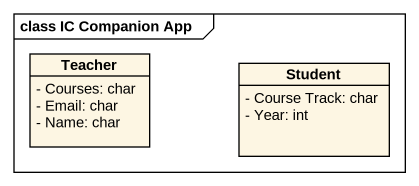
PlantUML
@startuml
mainframe class IC Companion App
hide circle
hide empty members
skinparam classAttributeIconSize 0
class Teacher {
  - Courses: char
  - Email: char
  - Name: char
}
class Student {
  - Course Track: char
  - Year: int
}
@enduml
